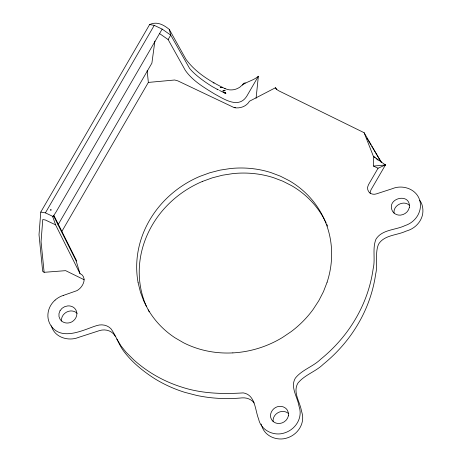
<?xml version="1.0" encoding="UTF-8"?>
<svg xmlns="http://www.w3.org/2000/svg" width="462" height="462" viewBox="0 0 462 462"><rect width="100%" height="100%" fill="white"/><g stroke="black" fill="none" stroke-linecap="round" stroke-linejoin="round"><path stroke-width="0.69" d="M256.081 98.302L258.362 76.242C252.83 81.185 245.027 81.699 239.963 87.087C237.537 88.669 234.788 89.819 231.855 89.894C228.39 90.234 225.133 88.756 222.124 87.208C208.495 80.348 195.039 71.777 185.972 59.315L169.3 29.435C163.612 24.781 156.982 21.085 149.619 24.567L40.771 212.081L39.016 234.684L42.677 271.338L44.127 272.314L65.639 270.657L84.234 279.781M154.886 41.135L151.894 63.132L57.981 224.919M327.119 282.172L323.475 291.62L318.803 300.704L313.19 309.338A99.584 91.251 -26.6 0 1 291.256 331.56L282.525 337.451A98.966 90.691 -26.6 0 1 232.865 352.893M63.271 295.455L77.015 290.621A14.195 13.005 -26.6 0 0 83.333 283.322C85.048 279.77 83.934 275.034 79.99 273.614L55.567 224.838L52.83 216.932L55.942 212.185L162.15 29.106L154.256 25.358L149.619 24.567M40.771 212.081L45.409 212.872L154.256 25.358M258.362 76.242L246.875 96.027C238.733 109.246 224.105 99.111 214.408 93.873C203.811 87.376 192.527 80.717 185.297 70.334L168.128 39.57L170.721 35.106L169.3 29.435M61.66 231.762L148.348 82.421L147.153 70.53M79.99 273.614L76.19 261.053L76.484 260.556L53.869 215.402M148.348 82.421L174.723 80.001L177.806 80.862L234.188 107.634C239.755 108.755 246.477 106.537 249.48 101.224L275.531 87.716L276.663 89.362L278.419 90.633L364.108 132.704L381.508 162.636L371.719 146.269M364.108 132.704L373.4 156.318L385.435 164.951L378.055 168.232L368.439 184.788L367.579 187.283L367.781 189.836L368.982 192.065A7.074 6.48 -26.6 0 0 376.328 193.896L392.296 188.704C402.621 184.286 416.493 188.981 419.721 200.317A21.021 19.26 -26.6 0 1 418.745 213.415A21.454 19.658 -26.6 0 1 413.271 220.888A21.021 19.26 -26.6 0 1 405.058 225.566C395.674 230.174 382.016 229.348 375.958 239.224C372.147 248.573 375.566 259.194 373.134 268.936A143.601 131.589 -26.6 0 1 363.825 302.46A144.398 132.323 -26.6 0 1 345.969 333.223A143.601 131.589 -26.6 0 1 320.749 359.182C313.138 366.643 301.934 369.779 295.305 378.176C290.038 387.144 297.545 396.968 298.937 405.931L299.411 407.582A21.021 19.26 -26.6 0 1 299.809 416.354A21.454 19.658 -26.6 0 1 296.125 424.676A21.021 19.26 -26.6 0 1 284.754 432.836C274.116 436.659 260.897 430.445 258.616 419.011C255.018 410.21 255.492 394.825 243.249 392.896C222.834 394.173 202.021 393.653 182.363 387.3A142.227 130.336 -26.6 0 1 151.738 373.348A143.584 131.578 -26.6 0 1 134.055 360.094L126.23 352.402L121.079 346.021L116.84 339.027M384.245 164.385L385.435 164.951L370.98 189.859L370.12 192.348L370.218 193.63M217.527 89.507L218.22 89.842L212.439 86.706A38.773 9.038 30.1 0 1 198.729 77.131A39.097 9.113 30.1 0 1 189.53 68.289L170.721 35.106L162.15 29.106M242.313 85.002L243.647 83.31L245.328 82.865M225.161 88.669L224.821 88.508M224.289 92.296L223.781 91.846L223.937 92.562L224.289 92.296L225.889 93.549L219.485 90.442M225.092 92.92L225.583 92.671L225.797 93.336L223.937 92.562M202.425 181.445L212.324 177.835L222.499 175.213L232.819 173.614A99.145 90.852 -26.6 0 1 273.417 177.639L282.819 181.196L291.684 185.712A99.093 90.806 -26.6 0 1 320.033 212.156A98.851 90.587 -26.6 0 1 324.942 220.484M222.124 87.208L220.224 87.688L222.418 87.347M213.115 82.392L213.779 82.785M374.988 157.617L373.4 156.318L373.521 166.077L385.435 164.951M217.117 89.281L217.712 89.276M234.188 107.634L235.406 107.738M213.346 82.854L214.039 82.929M45.409 212.872L53.303 216.626M373.521 166.077L378.055 168.232M55.567 224.838L45.351 219.987L42.77 219.548L41.06 241.643L44.127 272.314M159.586 33.587L168.128 39.57M376.045 158.483L378.164 160.222M409.586 205.521C404.192 199.676 392.827 205.249 394.074 213.155M254.129 402.974C251.432 399.185 246.604 397.522 242.076 397.874C226.9 399.324 211.527 398.591 196.604 395.403L184.904 392.371A142.227 130.336 -26.6 0 1 154.273 378.418C142.764 370.946 131.895 362.133 123.62 351.085C118.549 344.092 116.002 335.62 110.903 328.69A14.079 12.907 -26.6 0 0 96.772 325.594L93.982 326.484C80.688 331.248 60.187 340.939 50.341 324.717A21.275 19.491 -26.6 0 1 49.584 307.605A21.188 19.416 -26.6 0 1 55.076 300.144M419.779 200.387C422.69 204.285 423.388 209.436 422.655 214.154A21.454 19.658 -26.6 0 1 418.97 222.47A21.021 19.26 -26.6 0 1 407.599 230.636L405.827 231.219C396.91 235.435 384.136 234.892 378.499 244.288C374.682 253.638 378.101 264.264 375.67 274.006A143.601 131.589 -26.6 0 1 366.366 307.525A144.398 132.323 -26.6 0 1 348.504 338.288A143.601 131.589 -26.6 0 1 323.284 364.252C315.673 371.714 304.47 374.844 297.84 383.241C292.573 392.215 300.086 402.038 301.472 411.001L301.946 412.653A21.021 19.26 -26.6 0 1 302.35 421.425A21.454 19.658 -26.6 0 1 298.66 429.741A21.021 19.26 -26.6 0 1 287.289 437.901C277.57 441.268 265.194 436.659 261.96 426.438M113.444 333.755L115.569 336.683M367.007 138.381L367.735 139.593M368.457 140.806L370.998 145.056M149.226 311.844L143.861 301.253L140.471 292.186L138.132 282.767M275.531 87.716L276.484 89.616M53.425 215.587L76.19 261.053M51.155 325.774L51.467 326.484M51.75 327.148C55.486 337.745 68.763 341.441 78.575 337.387L99.307 330.659A14.079 12.907 -26.6 0 1 113.444 333.755M52.604 216.291L52.83 216.932M261.151 424.081L261.642 425.727M273.129 421.523C272.447 416.372 277.021 411.833 281.999 411.44A9.119 8.356 -26.6 0 1 288.744 413.796M61.527 321.044C60.845 315.892 65.419 311.353 70.391 310.961A9.119 8.356 -26.6 0 1 77.137 313.317M326.744 224.22A98.851 90.587 -26.6 0 1 327.575 226.12M325.254 221.102A98.851 90.587 -26.6 0 1 326.16 222.961M146.379 306.329A99.047 90.766 -26.6 0 1 145.478 239.16A99.226 90.927 -26.6 0 1 160.834 212.647A99.272 90.974 -26.6 0 1 202.42 181.439M55.088 300.109A21.275 19.491 -26.6 0 1 63.294 295.42M327.108 282.172A99.001 90.719 -26.6 0 0 317.492 207.086A99.093 90.806 -26.6 0 0 289.148 180.642L280.278 176.126L270.882 172.574A99.145 90.852 -26.6 0 0 230.284 168.549L219.958 170.143L209.783 172.771L199.884 176.374A99.272 90.974 -26.6 0 0 158.304 207.588A99.226 90.927 -26.6 0 0 142.914 234.084A99.272 90.974 -26.6 0 0 138.126 282.767M232.865 352.887A99.082 90.795 -26.6 0 1 183.558 342.764L174.988 337.78A99.145 90.852 -26.6 0 1 148.267 309.84M288.415 415.788C287.543 419.993 283.766 423.1 279.545 423.498A9.119 8.356 -26.6 0 1 271.685 419.767C268.139 414.096 273.146 406.658 279.458 406.375A9.119 8.356 -26.6 0 1 287.318 410.106L288.409 412.826L288.415 415.788M409.361 207.426C408.489 211.631 404.712 214.738 400.49 215.136A9.119 8.356 -26.6 0 1 392.631 211.405C385.325 198.215 410.937 191.788 409.361 207.426M60.043 310.718L58.974 313.6L58.992 316.568L60.083 319.288A9.119 8.356 -26.6 0 0 67.943 323.019C74.255 322.73 79.262 315.298 75.716 309.627A9.119 8.356 -26.6 0 0 67.856 305.896L64.761 306.629L62.047 308.298L60.043 310.718M51.109 209.881L50.814 210.383L50.572 209.627L51.109 209.881M225.075 90.286L222.88 90.997L225.075 90.286"/></g></svg>
